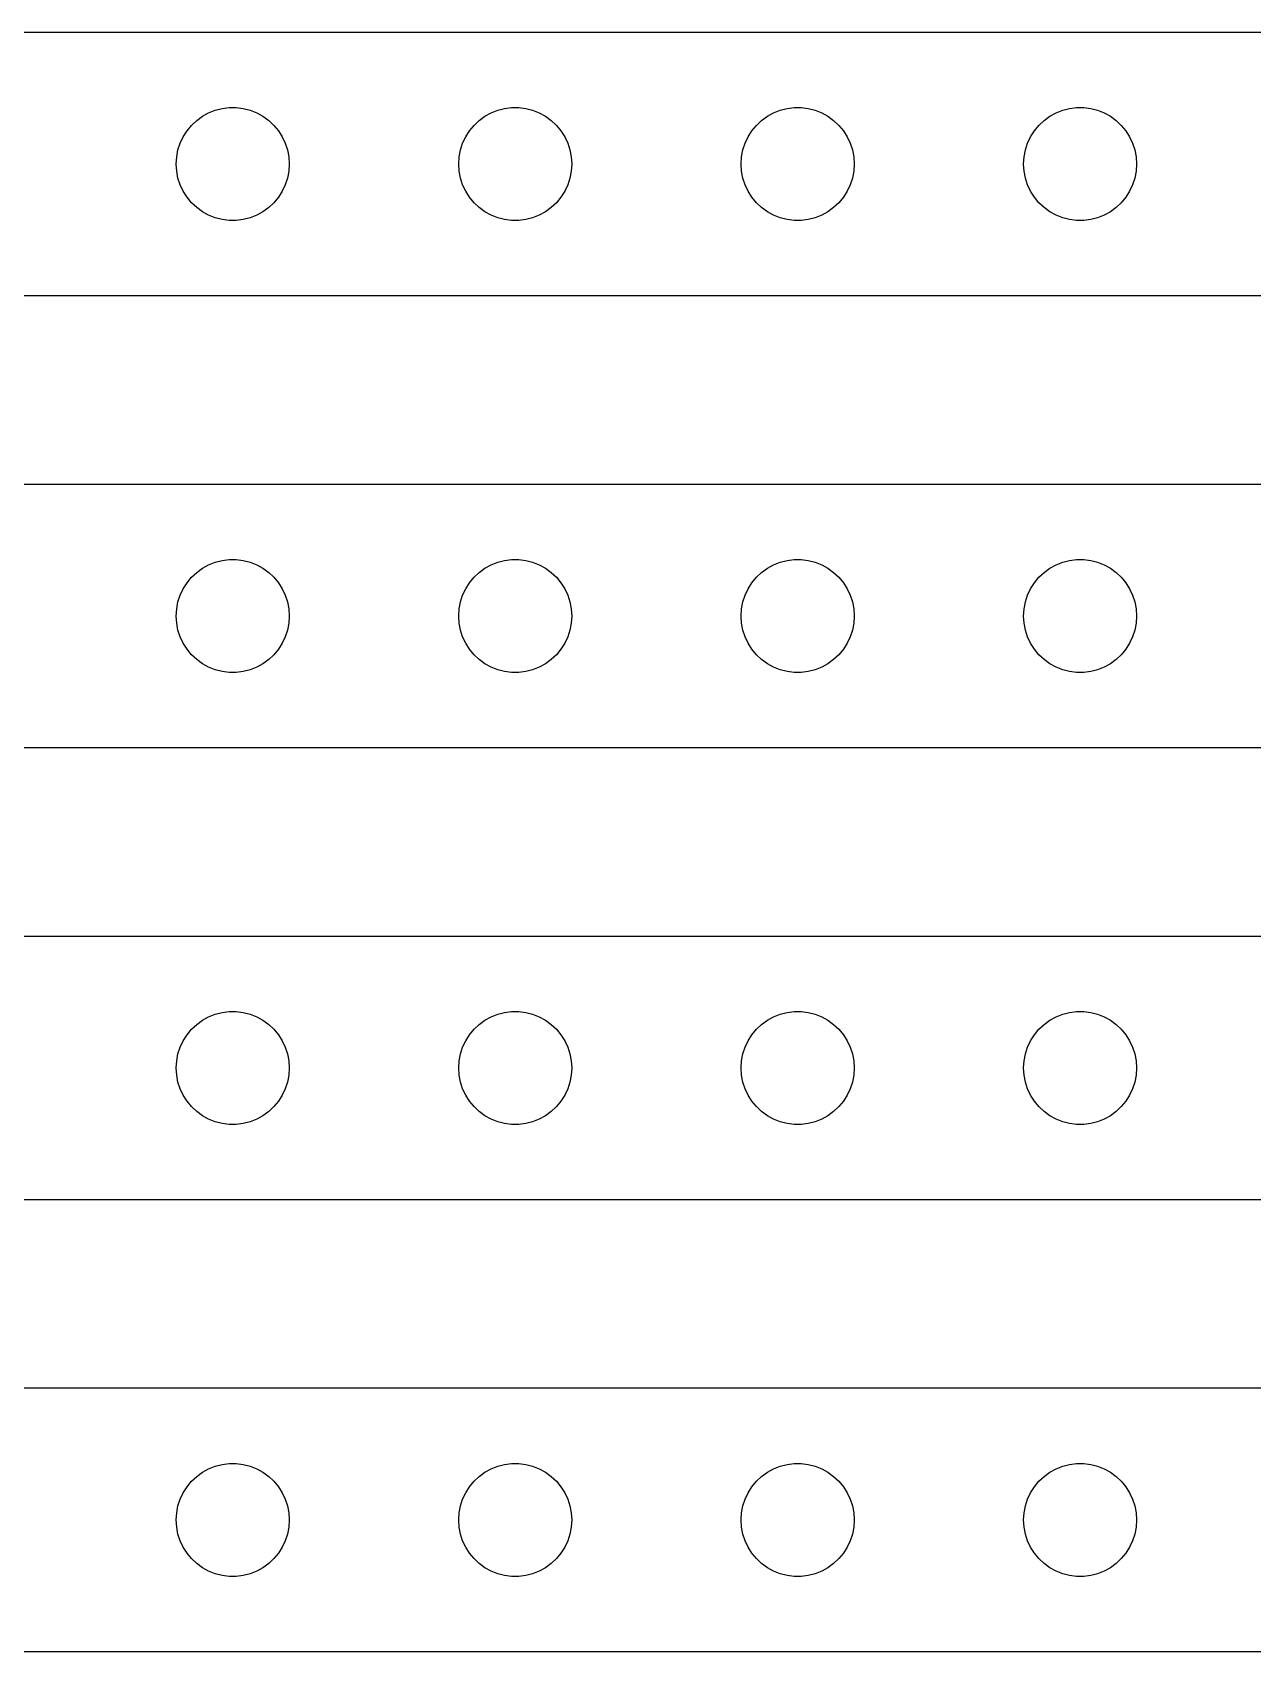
# Model space of a CAD drawing. Header units: metres. Extents: x -142 to 142, y 65 to 151.
# Drawn here: x -70.6 to -5.8, y 65 to 151 of the extents above; entities that cross this region are included whole.
import ezdxf

# ---------------------------------------------------------------- set-up
doc = ezdxf.new("R2010")
doc.units = ezdxf.units.M

msp = doc.modelspace()

# ---------------------------------------------------------------- linework, layer by layer
for p, q in [((137.314, 150.99), (-137.314, 150.99)), ((-62.1869, 146.054), (-61.9123, 146.312)), ((-61.9123, 146.312), (-61.6075, 146.533)), ((-61.6075, 146.533), (-61.2773, 146.714)), ((-61.2773, 146.714), (-60.927, 146.853)), ((-60.927, 146.853), (-60.5621, 146.947)), ((-60.5621, 146.947), (-60.1884, 146.994)), ((-60.1884, 146.994), (-59.8116, 146.994)), ((-59.8116, 146.994), (-59.4379, 146.947)), ((-59.4379, 146.947), (-59.0729, 146.853)), ((-59.0729, 146.853), (-58.7227, 146.714)), ((-58.7227, 146.714), (-58.3925, 146.533)), ((-58.3925, 146.533), (-58.0877, 146.312)), ((-58.0877, 146.312), (-57.8131, 146.054)), ((-47.1869, 146.054), (-46.9123, 146.312)), ((-46.9123, 146.312), (-46.6075, 146.533)), ((-46.6075, 146.533), (-46.2773, 146.714)), ((-46.2773, 146.714), (-45.927, 146.853)), ((-45.927, 146.853), (-45.5621, 146.947)), ((-45.5621, 146.947), (-45.1884, 146.994)), ((-45.1884, 146.994), (-44.8116, 146.994)), ((-44.8116, 146.994), (-44.4379, 146.947)), ((-44.4379, 146.947), (-44.0729, 146.853)), ((-44.0729, 146.853), (-43.7227, 146.714)), ((-43.7227, 146.714), (-43.3925, 146.533)), ((-43.3925, 146.533), (-43.0877, 146.312)), ((-43.0877, 146.312), (-42.8131, 146.054)), ((-32.1869, 146.054), (-31.9123, 146.312)), ((-31.9123, 146.312), (-31.6075, 146.533)), ((-31.6075, 146.533), (-31.2773, 146.714)), ((-31.2773, 146.714), (-30.927, 146.853)), ((-30.927, 146.853), (-30.5621, 146.947)), ((-30.5621, 146.947), (-30.1884, 146.994)), ((-30.1884, 146.994), (-29.8116, 146.994)), ((-29.8116, 146.994), (-29.4379, 146.947)), ((-29.4379, 146.947), (-29.0729, 146.853)), ((-29.0729, 146.853), (-28.7227, 146.714)), ((-28.7227, 146.714), (-28.3925, 146.533)), ((-28.3925, 146.533), (-28.0877, 146.312)), ((-28.0877, 146.312), (-27.8131, 146.054)), ((-17.1869, 146.054), (-16.9123, 146.312)), ((-16.9123, 146.312), (-16.6075, 146.533)), ((-16.6075, 146.533), (-16.2773, 146.714)), ((-16.2773, 146.714), (-15.927, 146.853)), ((-15.927, 146.853), (-15.5621, 146.947)), ((-15.5621, 146.947), (-15.1884, 146.994)), ((-15.1884, 146.994), (-14.8116, 146.994)), ((-14.8116, 146.994), (-14.4379, 146.947)), ((-14.4379, 146.947), (-14.0729, 146.853)), ((-14.0729, 146.853), (-13.7227, 146.714)), ((-13.7227, 146.714), (-13.3925, 146.533)), ((-13.3925, 146.533), (-13.0877, 146.312)), ((-13.0877, 146.312), (-12.8131, 146.054)), ((-62.7893, 145.104), (-62.6289, 145.445)), ((-62.6289, 145.445), (-62.427, 145.763)), ((-62.427, 145.763), (-62.1869, 146.054)), ((-57.8131, 146.054), (-57.5729, 145.763)), ((-57.5729, 145.763), (-57.3711, 145.445)), ((-57.3711, 145.445), (-57.2107, 145.104)), ((-47.7893, 145.104), (-47.6289, 145.445)), ((-47.6289, 145.445), (-47.427, 145.763)), ((-47.427, 145.763), (-47.1869, 146.054)), ((-42.8131, 146.054), (-42.5729, 145.763)), ((-42.5729, 145.763), (-42.3711, 145.445)), ((-42.3711, 145.445), (-42.2107, 145.104)), ((-32.7893, 145.104), (-32.6289, 145.445)), ((-32.6289, 145.445), (-32.427, 145.763)), ((-32.427, 145.763), (-32.1869, 146.054)), ((-27.8131, 146.054), (-27.5729, 145.763)), ((-27.5729, 145.763), (-27.3711, 145.445)), ((-27.3711, 145.445), (-27.2107, 145.104)), ((-17.7893, 145.104), (-17.6289, 145.445)), ((-17.6289, 145.445), (-17.427, 145.763)), ((-17.427, 145.763), (-17.1869, 146.054)), ((-12.8131, 146.054), (-12.5729, 145.763)), ((-12.5729, 145.763), (-12.3711, 145.445)), ((-12.3711, 145.445), (-12.2107, 145.104)), ((-62.9763, 144.376), (-62.9057, 144.746)), ((-62.9057, 144.746), (-62.7893, 145.104)), ((-57.2107, 145.104), (-57.0942, 144.746)), ((-57.0942, 144.746), (-57.0237, 144.376)), ((-47.9763, 144.376), (-47.9057, 144.746)), ((-47.9057, 144.746), (-47.7893, 145.104)), ((-42.2107, 145.104), (-42.0942, 144.746)), ((-42.0942, 144.746), (-42.0237, 144.376)), ((-32.9763, 144.376), (-32.9057, 144.746)), ((-32.9057, 144.746), (-32.7893, 145.104)), ((-27.2107, 145.104), (-27.0942, 144.746)), ((-27.0942, 144.746), (-27.0237, 144.376)), ((-17.9763, 144.376), (-17.9057, 144.746)), ((-17.9057, 144.746), (-17.7893, 145.104)), ((-12.2107, 145.104), (-12.0942, 144.746)), ((-12.0942, 144.746), (-12.0237, 144.376)), ((-63, 144), (-62.9763, 144.376)), ((-62.9763, 143.624), (-63, 144)), ((-62.9057, 143.254), (-62.9763, 143.624)), ((-57.0237, 143.624), (-57.0942, 143.254)), ((-57.0237, 144.376), (-57, 144)), ((-57, 144), (-57.0237, 143.624)), ((-48, 144), (-47.9763, 144.376)), ((-47.9763, 143.624), (-48, 144)), ((-47.9057, 143.254), (-47.9763, 143.624)), ((-42.0237, 143.624), (-42.0942, 143.254)), ((-42.0237, 144.376), (-42, 144)), ((-42, 144), (-42.0237, 143.624)), ((-33, 144), (-32.9763, 144.376)), ((-32.9763, 143.624), (-33, 144)), ((-32.9057, 143.254), (-32.9763, 143.624)), ((-27.0237, 143.624), (-27.0942, 143.254)), ((-27.0237, 144.376), (-27, 144)), ((-27, 144), (-27.0237, 143.624)), ((-18, 144), (-17.9763, 144.376)), ((-17.9763, 143.624), (-18, 144)), ((-17.9057, 143.254), (-17.9763, 143.624)), ((-12.0237, 143.624), (-12.0942, 143.254)), ((-12.0237, 144.376), (-12, 144)), ((-12, 144), (-12.0237, 143.624)), ((-62.7893, 142.896), (-62.9057, 143.254)), ((-62.6289, 142.555), (-62.7893, 142.896)), ((-57.2107, 142.896), (-57.3711, 142.555)), ((-57.0942, 143.254), (-57.2107, 142.896)), ((-47.7893, 142.896), (-47.9057, 143.254)), ((-47.6289, 142.555), (-47.7893, 142.896)), ((-42.2107, 142.896), (-42.3711, 142.555)), ((-42.0942, 143.254), (-42.2107, 142.896)), ((-32.7893, 142.896), (-32.9057, 143.254)), ((-32.6289, 142.555), (-32.7893, 142.896)), ((-27.2107, 142.896), (-27.3711, 142.555)), ((-27.0942, 143.254), (-27.2107, 142.896)), ((-17.7893, 142.896), (-17.9057, 143.254)), ((-17.6289, 142.555), (-17.7893, 142.896)), ((-12.2107, 142.896), (-12.3711, 142.555)), ((-12.0942, 143.254), (-12.2107, 142.896)), ((-62.427, 142.237), (-62.6289, 142.555)), ((-62.1869, 141.946), (-62.427, 142.237)), ((-61.9123, 141.688), (-62.1869, 141.946)), ((-57.8131, 141.946), (-58.0877, 141.688)), ((-57.5729, 142.237), (-57.8131, 141.946)), ((-57.3711, 142.555), (-57.5729, 142.237)), ((-47.427, 142.237), (-47.6289, 142.555)), ((-47.1869, 141.946), (-47.427, 142.237)), ((-46.9123, 141.688), (-47.1869, 141.946)), ((-42.8131, 141.946), (-43.0877, 141.688)), ((-42.5729, 142.237), (-42.8131, 141.946)), ((-42.3711, 142.555), (-42.5729, 142.237)), ((-32.427, 142.237), (-32.6289, 142.555)), ((-32.1869, 141.946), (-32.427, 142.237)), ((-31.9123, 141.688), (-32.1869, 141.946)), ((-27.8131, 141.946), (-28.0877, 141.688)), ((-27.5729, 142.237), (-27.8131, 141.946)), ((-27.3711, 142.555), (-27.5729, 142.237)), ((-17.427, 142.237), (-17.6289, 142.555)), ((-17.1869, 141.946), (-17.427, 142.237)), ((-16.9123, 141.688), (-17.1869, 141.946)), ((-12.8131, 141.946), (-13.0877, 141.688)), ((-12.5729, 142.237), (-12.8131, 141.946)), ((-12.3711, 142.555), (-12.5729, 142.237)), ((-61.6075, 141.467), (-61.9123, 141.688)), ((-61.2773, 141.286), (-61.6075, 141.467)), ((-60.927, 141.147), (-61.2773, 141.286)), ((-60.5621, 141.053), (-60.927, 141.147)), ((-60.1884, 141.006), (-60.5621, 141.053)), ((-59.4379, 141.053), (-59.8116, 141.006)), ((-59.0729, 141.147), (-59.4379, 141.053)), ((-58.7227, 141.286), (-59.0729, 141.147)), ((-58.3925, 141.467), (-58.7227, 141.286)), ((-58.0877, 141.688), (-58.3925, 141.467)), ((-46.6075, 141.467), (-46.9123, 141.688)), ((-46.2773, 141.286), (-46.6075, 141.467)), ((-45.927, 141.147), (-46.2773, 141.286)), ((-45.5621, 141.053), (-45.927, 141.147)), ((-45.1884, 141.006), (-45.5621, 141.053)), ((-44.4379, 141.053), (-44.8116, 141.006)), ((-44.0729, 141.147), (-44.4379, 141.053)), ((-43.7227, 141.286), (-44.0729, 141.147)), ((-43.3925, 141.467), (-43.7227, 141.286)), ((-43.0877, 141.688), (-43.3925, 141.467)), ((-31.6075, 141.467), (-31.9123, 141.688)), ((-31.2773, 141.286), (-31.6075, 141.467)), ((-30.927, 141.147), (-31.2773, 141.286)), ((-30.5621, 141.053), (-30.927, 141.147)), ((-30.1884, 141.006), (-30.5621, 141.053)), ((-29.4379, 141.053), (-29.8116, 141.006)), ((-29.0729, 141.147), (-29.4379, 141.053)), ((-28.7227, 141.286), (-29.0729, 141.147)), ((-28.3925, 141.467), (-28.7227, 141.286)), ((-28.0877, 141.688), (-28.3925, 141.467)), ((-16.6075, 141.467), (-16.9123, 141.688)), ((-16.2773, 141.286), (-16.6075, 141.467)), ((-15.927, 141.147), (-16.2773, 141.286)), ((-15.5621, 141.053), (-15.927, 141.147)), ((-15.1884, 141.006), (-15.5621, 141.053)), ((-14.4379, 141.053), (-14.8116, 141.006)), ((-14.0729, 141.147), (-14.4379, 141.053)), ((-13.7227, 141.286), (-14.0729, 141.147)), ((-13.3925, 141.467), (-13.7227, 141.286)), ((-13.0877, 141.688), (-13.3925, 141.467)), ((-59.8116, 141.006), (-60.1884, 141.006)), ((-44.8116, 141.006), (-45.1884, 141.006)), ((-29.8116, 141.006), (-30.1884, 141.006)), ((-14.8116, 141.006), (-15.1884, 141.006)), ((-137.314, 137.01), (137.314, 137.01)), ((137.314, 126.99), (-137.314, 126.99)), ((-60.5621, 122.947), (-60.1884, 122.994)), ((-60.1884, 122.994), (-59.8116, 122.994)), ((-59.8116, 122.994), (-59.4379, 122.947)), ((-45.5621, 122.947), (-45.1884, 122.994)), ((-45.1884, 122.994), (-44.8116, 122.994)), ((-44.8116, 122.994), (-44.4379, 122.947)), ((-30.5621, 122.947), (-30.1884, 122.994)), ((-30.1884, 122.994), (-29.8116, 122.994)), ((-29.8116, 122.994), (-29.4379, 122.947)), ((-15.5621, 122.947), (-15.1884, 122.994)), ((-15.1884, 122.994), (-14.8116, 122.994)), ((-14.8116, 122.994), (-14.4379, 122.947)), ((-62.1869, 122.054), (-61.9123, 122.312)), ((-61.9123, 122.312), (-61.6075, 122.533)), ((-61.6075, 122.533), (-61.2773, 122.714)), ((-61.2773, 122.714), (-60.927, 122.853)), ((-60.927, 122.853), (-60.5621, 122.947)), ((-59.4379, 122.947), (-59.0729, 122.853)), ((-59.0729, 122.853), (-58.7227, 122.714)), ((-58.7227, 122.714), (-58.3925, 122.533)), ((-58.3925, 122.533), (-58.0877, 122.312)), ((-58.0877, 122.312), (-57.8131, 122.054)), ((-47.1869, 122.054), (-46.9123, 122.312)), ((-46.9123, 122.312), (-46.6075, 122.533)), ((-46.6075, 122.533), (-46.2773, 122.714)), ((-46.2773, 122.714), (-45.927, 122.853)), ((-45.927, 122.853), (-45.5621, 122.947)), ((-44.4379, 122.947), (-44.0729, 122.853)), ((-44.0729, 122.853), (-43.7227, 122.714)), ((-43.7227, 122.714), (-43.3925, 122.533)), ((-43.3925, 122.533), (-43.0877, 122.312)), ((-43.0877, 122.312), (-42.8131, 122.054)), ((-32.1869, 122.054), (-31.9123, 122.312)), ((-31.9123, 122.312), (-31.6075, 122.533)), ((-31.6075, 122.533), (-31.2773, 122.714)), ((-31.2773, 122.714), (-30.927, 122.853)), ((-30.927, 122.853), (-30.5621, 122.947)), ((-29.4379, 122.947), (-29.0729, 122.853)), ((-29.0729, 122.853), (-28.7227, 122.714)), ((-28.7227, 122.714), (-28.3925, 122.533)), ((-28.3925, 122.533), (-28.0877, 122.312)), ((-28.0877, 122.312), (-27.8131, 122.054)), ((-17.1869, 122.054), (-16.9123, 122.312)), ((-16.9123, 122.312), (-16.6075, 122.533)), ((-16.6075, 122.533), (-16.2773, 122.714)), ((-16.2773, 122.714), (-15.927, 122.853)), ((-15.927, 122.853), (-15.5621, 122.947)), ((-14.4379, 122.947), (-14.0729, 122.853)), ((-14.0729, 122.853), (-13.7227, 122.714)), ((-13.7227, 122.714), (-13.3925, 122.533)), ((-13.3925, 122.533), (-13.0877, 122.312)), ((-13.0877, 122.312), (-12.8131, 122.054)), ((-62.7893, 121.104), (-62.6289, 121.445)), ((-62.6289, 121.445), (-62.427, 121.763)), ((-62.427, 121.763), (-62.1869, 122.054)), ((-57.8131, 122.054), (-57.5729, 121.763)), ((-57.5729, 121.763), (-57.3711, 121.445)), ((-57.3711, 121.445), (-57.2107, 121.104)), ((-47.7893, 121.104), (-47.6289, 121.445)), ((-47.6289, 121.445), (-47.427, 121.763)), ((-47.427, 121.763), (-47.1869, 122.054)), ((-42.8131, 122.054), (-42.5729, 121.763)), ((-42.5729, 121.763), (-42.3711, 121.445)), ((-42.3711, 121.445), (-42.2107, 121.104)), ((-32.7893, 121.104), (-32.6289, 121.445)), ((-32.6289, 121.445), (-32.427, 121.763)), ((-32.427, 121.763), (-32.1869, 122.054)), ((-27.8131, 122.054), (-27.5729, 121.763)), ((-27.5729, 121.763), (-27.3711, 121.445)), ((-27.3711, 121.445), (-27.2107, 121.104)), ((-17.7893, 121.104), (-17.6289, 121.445)), ((-17.6289, 121.445), (-17.427, 121.763)), ((-17.427, 121.763), (-17.1869, 122.054)), ((-12.8131, 122.054), (-12.5729, 121.763)), ((-12.5729, 121.763), (-12.3711, 121.445)), ((-12.3711, 121.445), (-12.2107, 121.104)), ((-63, 120), (-62.9763, 120.376)), ((-62.9763, 120.376), (-62.9057, 120.746)), ((-62.9057, 120.746), (-62.7893, 121.104)), ((-57.2107, 121.104), (-57.0942, 120.746)), ((-57.0942, 120.746), (-57.0237, 120.376)), ((-57.0237, 120.376), (-57, 120)), ((-48, 120), (-47.9763, 120.376)), ((-47.9763, 120.376), (-47.9057, 120.746)), ((-47.9057, 120.746), (-47.7893, 121.104)), ((-42.2107, 121.104), (-42.0942, 120.746)), ((-42.0942, 120.746), (-42.0237, 120.376)), ((-42.0237, 120.376), (-42, 120)), ((-33, 120), (-32.9763, 120.376)), ((-32.9763, 120.376), (-32.9057, 120.746)), ((-32.9057, 120.746), (-32.7893, 121.104)), ((-27.2107, 121.104), (-27.0942, 120.746)), ((-27.0942, 120.746), (-27.0237, 120.376)), ((-27.0237, 120.376), (-27, 120)), ((-18, 120), (-17.9763, 120.376)), ((-17.9763, 120.376), (-17.9057, 120.746)), ((-17.9057, 120.746), (-17.7893, 121.104)), ((-12.2107, 121.104), (-12.0942, 120.746)), ((-12.0942, 120.746), (-12.0237, 120.376)), ((-12.0237, 120.376), (-12, 120)), ((-62.9763, 119.624), (-63, 120)), ((-62.9057, 119.254), (-62.9763, 119.624)), ((-57.0237, 119.624), (-57.0942, 119.254)), ((-57, 120), (-57.0237, 119.624)), ((-47.9763, 119.624), (-48, 120)), ((-47.9057, 119.254), (-47.9763, 119.624)), ((-42.0237, 119.624), (-42.0942, 119.254)), ((-42, 120), (-42.0237, 119.624)), ((-32.9763, 119.624), (-33, 120)), ((-32.9057, 119.254), (-32.9763, 119.624)), ((-27.0237, 119.624), (-27.0942, 119.254)), ((-27, 120), (-27.0237, 119.624)), ((-17.9763, 119.624), (-18, 120)), ((-17.9057, 119.254), (-17.9763, 119.624)), ((-12.0237, 119.624), (-12.0942, 119.254)), ((-12, 120), (-12.0237, 119.624)), ((-62.7893, 118.896), (-62.9057, 119.254)), ((-62.6289, 118.555), (-62.7893, 118.896)), ((-57.2107, 118.896), (-57.3711, 118.555)), ((-57.0942, 119.254), (-57.2107, 118.896)), ((-47.7893, 118.896), (-47.9057, 119.254)), ((-47.6289, 118.555), (-47.7893, 118.896)), ((-42.2107, 118.896), (-42.3711, 118.555)), ((-42.0942, 119.254), (-42.2107, 118.896)), ((-32.7893, 118.896), (-32.9057, 119.254)), ((-32.6289, 118.555), (-32.7893, 118.896)), ((-27.2107, 118.896), (-27.3711, 118.555)), ((-27.0942, 119.254), (-27.2107, 118.896)), ((-17.7893, 118.896), (-17.9057, 119.254)), ((-17.6289, 118.555), (-17.7893, 118.896)), ((-12.2107, 118.896), (-12.3711, 118.555)), ((-12.0942, 119.254), (-12.2107, 118.896)), ((-62.427, 118.237), (-62.6289, 118.555)), ((-62.1869, 117.946), (-62.427, 118.237)), ((-61.9123, 117.688), (-62.1869, 117.946)), ((-57.8131, 117.946), (-58.0877, 117.688)), ((-57.5729, 118.237), (-57.8131, 117.946)), ((-57.3711, 118.555), (-57.5729, 118.237)), ((-47.427, 118.237), (-47.6289, 118.555)), ((-47.1869, 117.946), (-47.427, 118.237)), ((-46.9123, 117.688), (-47.1869, 117.946)), ((-42.8131, 117.946), (-43.0877, 117.688)), ((-42.5729, 118.237), (-42.8131, 117.946)), ((-42.3711, 118.555), (-42.5729, 118.237)), ((-32.427, 118.237), (-32.6289, 118.555)), ((-32.1869, 117.946), (-32.427, 118.237)), ((-31.9123, 117.688), (-32.1869, 117.946)), ((-27.8131, 117.946), (-28.0877, 117.688)), ((-27.5729, 118.237), (-27.8131, 117.946)), ((-27.3711, 118.555), (-27.5729, 118.237)), ((-17.427, 118.237), (-17.6289, 118.555)), ((-17.1869, 117.946), (-17.427, 118.237)), ((-16.9123, 117.688), (-17.1869, 117.946)), ((-12.8131, 117.946), (-13.0877, 117.688)), ((-12.5729, 118.237), (-12.8131, 117.946)), ((-12.3711, 118.555), (-12.5729, 118.237)), ((-61.6075, 117.467), (-61.9123, 117.688)), ((-61.2773, 117.286), (-61.6075, 117.467)), ((-60.927, 117.147), (-61.2773, 117.286)), ((-60.5621, 117.053), (-60.927, 117.147)), ((-60.1884, 117.006), (-60.5621, 117.053)), ((-59.8116, 117.006), (-60.1884, 117.006)), ((-59.4379, 117.053), (-59.8116, 117.006)), ((-59.0729, 117.147), (-59.4379, 117.053)), ((-58.7227, 117.286), (-59.0729, 117.147)), ((-58.3925, 117.467), (-58.7227, 117.286)), ((-58.0877, 117.688), (-58.3925, 117.467)), ((-46.6075, 117.467), (-46.9123, 117.688)), ((-46.2773, 117.286), (-46.6075, 117.467)), ((-45.927, 117.147), (-46.2773, 117.286)), ((-45.5621, 117.053), (-45.927, 117.147)), ((-45.1884, 117.006), (-45.5621, 117.053)), ((-44.8116, 117.006), (-45.1884, 117.006)), ((-44.4379, 117.053), (-44.8116, 117.006)), ((-44.0729, 117.147), (-44.4379, 117.053)), ((-43.7227, 117.286), (-44.0729, 117.147)), ((-43.3925, 117.467), (-43.7227, 117.286)), ((-43.0877, 117.688), (-43.3925, 117.467)), ((-31.6075, 117.467), (-31.9123, 117.688)), ((-31.2773, 117.286), (-31.6075, 117.467)), ((-30.927, 117.147), (-31.2773, 117.286)), ((-30.5621, 117.053), (-30.927, 117.147)), ((-30.1884, 117.006), (-30.5621, 117.053)), ((-29.8116, 117.006), (-30.1884, 117.006)), ((-29.4379, 117.053), (-29.8116, 117.006)), ((-29.0729, 117.147), (-29.4379, 117.053)), ((-28.7227, 117.286), (-29.0729, 117.147)), ((-28.3925, 117.467), (-28.7227, 117.286)), ((-28.0877, 117.688), (-28.3925, 117.467)), ((-16.6075, 117.467), (-16.9123, 117.688)), ((-16.2773, 117.286), (-16.6075, 117.467)), ((-15.927, 117.147), (-16.2773, 117.286)), ((-15.5621, 117.053), (-15.927, 117.147)), ((-15.1884, 117.006), (-15.5621, 117.053)), ((-14.8116, 117.006), (-15.1884, 117.006)), ((-14.4379, 117.053), (-14.8116, 117.006)), ((-14.0729, 117.147), (-14.4379, 117.053)), ((-13.7227, 117.286), (-14.0729, 117.147)), ((-13.3925, 117.467), (-13.7227, 117.286)), ((-13.0877, 117.688), (-13.3925, 117.467)), ((-137.314, 113.01), (137.314, 113.01)), ((137.314, 102.99), (-137.314, 102.99)), ((-60.927, 98.8532), (-60.5621, 98.9469)), ((-60.5621, 98.9469), (-60.1884, 98.9941)), ((-60.1884, 98.9941), (-59.8116, 98.9941)), ((-59.8116, 98.9941), (-59.4379, 98.9469)), ((-59.4379, 98.9469), (-59.0729, 98.8532)), ((-45.927, 98.8532), (-45.5621, 98.9469)), ((-45.5621, 98.9469), (-45.1884, 98.9941)), ((-45.1884, 98.9941), (-44.8116, 98.9941)), ((-44.8116, 98.9941), (-44.4379, 98.9469)), ((-44.4379, 98.9469), (-44.0729, 98.8532)), ((-30.927, 98.8532), (-30.5621, 98.9469)), ((-30.5621, 98.9469), (-30.1884, 98.9941)), ((-30.1884, 98.9941), (-29.8116, 98.9941)), ((-29.8116, 98.9941), (-29.4379, 98.9469)), ((-29.4379, 98.9469), (-29.0729, 98.8532)), ((-15.927, 98.8532), (-15.5621, 98.9469)), ((-15.5621, 98.9469), (-15.1884, 98.9941)), ((-15.1884, 98.9941), (-14.8116, 98.9941)), ((-14.8116, 98.9941), (-14.4379, 98.9469)), ((-14.4379, 98.9469), (-14.0729, 98.8532)), ((-62.427, 97.7634), (-62.1869, 98.0536)), ((-62.1869, 98.0536), (-61.9123, 98.3115)), ((-61.9123, 98.3115), (-61.6075, 98.533)), ((-61.6075, 98.533), (-61.2773, 98.7145)), ((-61.2773, 98.7145), (-60.927, 98.8532)), ((-59.0729, 98.8532), (-58.7227, 98.7145)), ((-58.7227, 98.7145), (-58.3925, 98.533)), ((-58.3925, 98.533), (-58.0877, 98.3115)), ((-58.0877, 98.3115), (-57.8131, 98.0536)), ((-57.8131, 98.0536), (-57.5729, 97.7634)), ((-47.427, 97.7634), (-47.1869, 98.0536)), ((-47.1869, 98.0536), (-46.9123, 98.3115)), ((-46.9123, 98.3115), (-46.6075, 98.533)), ((-46.6075, 98.533), (-46.2773, 98.7145)), ((-46.2773, 98.7145), (-45.927, 98.8532)), ((-44.0729, 98.8532), (-43.7227, 98.7145)), ((-43.7227, 98.7145), (-43.3925, 98.533)), ((-43.3925, 98.533), (-43.0877, 98.3115)), ((-43.0877, 98.3115), (-42.8131, 98.0536)), ((-42.8131, 98.0536), (-42.5729, 97.7634)), ((-32.427, 97.7634), (-32.1869, 98.0536)), ((-32.1869, 98.0536), (-31.9123, 98.3115)), ((-31.9123, 98.3115), (-31.6075, 98.533)), ((-31.6075, 98.533), (-31.2773, 98.7145)), ((-31.2773, 98.7145), (-30.927, 98.8532)), ((-29.0729, 98.8532), (-28.7227, 98.7145)), ((-28.7227, 98.7145), (-28.3925, 98.533)), ((-28.3925, 98.533), (-28.0877, 98.3115)), ((-28.0877, 98.3115), (-27.8131, 98.0536)), ((-27.8131, 98.0536), (-27.5729, 97.7634)), ((-17.427, 97.7634), (-17.1869, 98.0536)), ((-17.1869, 98.0536), (-16.9123, 98.3115)), ((-16.9123, 98.3115), (-16.6075, 98.533)), ((-16.6075, 98.533), (-16.2773, 98.7145)), ((-16.2773, 98.7145), (-15.927, 98.8532)), ((-14.0729, 98.8532), (-13.7227, 98.7145)), ((-13.7227, 98.7145), (-13.3925, 98.533)), ((-13.3925, 98.533), (-13.0877, 98.3115)), ((-13.0877, 98.3115), (-12.8131, 98.0536)), ((-12.8131, 98.0536), (-12.5729, 97.7634)), ((-62.7893, 97.1044), (-62.6289, 97.4453)), ((-62.6289, 97.4453), (-62.427, 97.7634)), ((-57.5729, 97.7634), (-57.3711, 97.4453)), ((-57.3711, 97.4453), (-57.2107, 97.1044)), ((-47.7893, 97.1044), (-47.6289, 97.4453)), ((-47.6289, 97.4453), (-47.427, 97.7634)), ((-42.5729, 97.7634), (-42.3711, 97.4453)), ((-42.3711, 97.4453), (-42.2107, 97.1044)), ((-32.7893, 97.1044), (-32.6289, 97.4453)), ((-32.6289, 97.4453), (-32.427, 97.7634)), ((-27.5729, 97.7634), (-27.3711, 97.4453)), ((-27.3711, 97.4453), (-27.2107, 97.1044)), ((-17.7893, 97.1044), (-17.6289, 97.4453)), ((-17.6289, 97.4453), (-17.427, 97.7634)), ((-12.5729, 97.7634), (-12.3711, 97.4453)), ((-12.3711, 97.4453), (-12.2107, 97.1044)), ((-63, 96), (-62.9763, 96.376)), ((-62.9763, 96.376), (-62.9057, 96.7461)), ((-62.9057, 96.7461), (-62.7893, 97.1044)), ((-57.2107, 97.1044), (-57.0942, 96.7461)), ((-57.0942, 96.7461), (-57.0237, 96.376)), ((-57.0237, 96.376), (-57, 96)), ((-48, 96), (-47.9763, 96.376)), ((-47.9763, 96.376), (-47.9057, 96.7461)), ((-47.9057, 96.7461), (-47.7893, 97.1044)), ((-42.2107, 97.1044), (-42.0942, 96.7461)), ((-42.0942, 96.7461), (-42.0237, 96.376)), ((-42.0237, 96.376), (-42, 96)), ((-33, 96), (-32.9763, 96.376)), ((-32.9763, 96.376), (-32.9057, 96.7461)), ((-32.9057, 96.7461), (-32.7893, 97.1044)), ((-27.2107, 97.1044), (-27.0942, 96.7461)), ((-27.0942, 96.7461), (-27.0237, 96.376)), ((-27.0237, 96.376), (-27, 96)), ((-18, 96), (-17.9763, 96.376)), ((-17.9763, 96.376), (-17.9057, 96.7461)), ((-17.9057, 96.7461), (-17.7893, 97.1044)), ((-12.2107, 97.1044), (-12.0942, 96.7461)), ((-12.0942, 96.7461), (-12.0237, 96.376)), ((-12.0237, 96.376), (-12, 96)), ((-62.9763, 95.624), (-63, 96)), ((-62.9057, 95.2539), (-62.9763, 95.624)), ((-57.0237, 95.624), (-57.0942, 95.2539)), ((-57, 96), (-57.0237, 95.624)), ((-47.9763, 95.624), (-48, 96)), ((-47.9057, 95.2539), (-47.9763, 95.624)), ((-42.0237, 95.624), (-42.0942, 95.2539)), ((-42, 96), (-42.0237, 95.624)), ((-32.9763, 95.624), (-33, 96)), ((-32.9057, 95.2539), (-32.9763, 95.624)), ((-27.0237, 95.624), (-27.0942, 95.2539)), ((-27, 96), (-27.0237, 95.624)), ((-17.9763, 95.624), (-18, 96)), ((-17.9057, 95.2539), (-17.9763, 95.624)), ((-12.0237, 95.624), (-12.0942, 95.2539)), ((-12, 96), (-12.0237, 95.624)), ((-62.7893, 94.8956), (-62.9057, 95.2539)), ((-62.6289, 94.5547), (-62.7893, 94.8956)), ((-57.2107, 94.8956), (-57.3711, 94.5547)), ((-57.0942, 95.2539), (-57.2107, 94.8956)), ((-47.7893, 94.8956), (-47.9057, 95.2539)), ((-47.6289, 94.5547), (-47.7893, 94.8956)), ((-42.2107, 94.8956), (-42.3711, 94.5547)), ((-42.0942, 95.2539), (-42.2107, 94.8956)), ((-32.7893, 94.8956), (-32.9057, 95.2539)), ((-32.6289, 94.5547), (-32.7893, 94.8956)), ((-27.2107, 94.8956), (-27.3711, 94.5547)), ((-27.0942, 95.2539), (-27.2107, 94.8956)), ((-17.7893, 94.8956), (-17.9057, 95.2539)), ((-17.6289, 94.5547), (-17.7893, 94.8956)), ((-12.2107, 94.8956), (-12.3711, 94.5547)), ((-12.0942, 95.2539), (-12.2107, 94.8956)), ((-62.427, 94.2366), (-62.6289, 94.5547)), ((-62.1869, 93.9464), (-62.427, 94.2366)), ((-61.9123, 93.6885), (-62.1869, 93.9464)), ((-57.8131, 93.9464), (-58.0877, 93.6885)), ((-57.5729, 94.2366), (-57.8131, 93.9464)), ((-57.3711, 94.5547), (-57.5729, 94.2366)), ((-47.427, 94.2366), (-47.6289, 94.5547)), ((-47.1869, 93.9464), (-47.427, 94.2366)), ((-46.9123, 93.6885), (-47.1869, 93.9464)), ((-42.8131, 93.9464), (-43.0877, 93.6885)), ((-42.5729, 94.2366), (-42.8131, 93.9464)), ((-42.3711, 94.5547), (-42.5729, 94.2366)), ((-32.427, 94.2366), (-32.6289, 94.5547)), ((-32.1869, 93.9464), (-32.427, 94.2366)), ((-31.9123, 93.6885), (-32.1869, 93.9464)), ((-27.8131, 93.9464), (-28.0877, 93.6885)), ((-27.5729, 94.2366), (-27.8131, 93.9464)), ((-27.3711, 94.5547), (-27.5729, 94.2366)), ((-17.427, 94.2366), (-17.6289, 94.5547)), ((-17.1869, 93.9464), (-17.427, 94.2366)), ((-16.9123, 93.6885), (-17.1869, 93.9464)), ((-12.8131, 93.9464), (-13.0877, 93.6885)), ((-12.5729, 94.2366), (-12.8131, 93.9464)), ((-12.3711, 94.5547), (-12.5729, 94.2366)), ((-61.6075, 93.467), (-61.9123, 93.6885)), ((-61.2773, 93.2855), (-61.6075, 93.467)), ((-60.927, 93.1468), (-61.2773, 93.2855)), ((-60.5621, 93.0531), (-60.927, 93.1468)), ((-60.1884, 93.0059), (-60.5621, 93.0531)), ((-59.8116, 93.0059), (-60.1884, 93.0059)), ((-59.4379, 93.0531), (-59.8116, 93.0059)), ((-59.0729, 93.1468), (-59.4379, 93.0531)), ((-58.7227, 93.2855), (-59.0729, 93.1468)), ((-58.3925, 93.467), (-58.7227, 93.2855)), ((-58.0877, 93.6885), (-58.3925, 93.467)), ((-46.6075, 93.467), (-46.9123, 93.6885)), ((-46.2773, 93.2855), (-46.6075, 93.467)), ((-45.927, 93.1468), (-46.2773, 93.2855)), ((-45.5621, 93.0531), (-45.927, 93.1468)), ((-45.1884, 93.0059), (-45.5621, 93.0531)), ((-44.8116, 93.0059), (-45.1884, 93.0059)), ((-44.4379, 93.0531), (-44.8116, 93.0059)), ((-44.0729, 93.1468), (-44.4379, 93.0531)), ((-43.7227, 93.2855), (-44.0729, 93.1468)), ((-43.3925, 93.467), (-43.7227, 93.2855)), ((-43.0877, 93.6885), (-43.3925, 93.467)), ((-31.6075, 93.467), (-31.9123, 93.6885)), ((-31.2773, 93.2855), (-31.6075, 93.467)), ((-30.927, 93.1468), (-31.2773, 93.2855)), ((-30.5621, 93.0531), (-30.927, 93.1468)), ((-30.1884, 93.0059), (-30.5621, 93.0531)), ((-29.8116, 93.0059), (-30.1884, 93.0059)), ((-29.4379, 93.0531), (-29.8116, 93.0059)), ((-29.0729, 93.1468), (-29.4379, 93.0531)), ((-28.7227, 93.2855), (-29.0729, 93.1468)), ((-28.3925, 93.467), (-28.7227, 93.2855)), ((-28.0877, 93.6885), (-28.3925, 93.467)), ((-16.6075, 93.467), (-16.9123, 93.6885)), ((-16.2773, 93.2855), (-16.6075, 93.467)), ((-15.927, 93.1468), (-16.2773, 93.2855)), ((-15.5621, 93.0531), (-15.927, 93.1468)), ((-15.1884, 93.0059), (-15.5621, 93.0531)), ((-14.8116, 93.0059), (-15.1884, 93.0059)), ((-14.4379, 93.0531), (-14.8116, 93.0059)), ((-14.0729, 93.1468), (-14.4379, 93.0531)), ((-13.7227, 93.2855), (-14.0729, 93.1468)), ((-13.3925, 93.467), (-13.7227, 93.2855)), ((-13.0877, 93.6885), (-13.3925, 93.467)), ((-137.314, 89.0099), (137.314, 89.0099)), ((137.314, 78.9901), (-137.314, 78.9901)), ((-61.2773, 74.7145), (-60.927, 74.8532)), ((-60.927, 74.8532), (-60.5621, 74.9469)), ((-60.5621, 74.9469), (-60.1884, 74.9941)), ((-60.1884, 74.9941), (-59.8116, 74.9941)), ((-59.8116, 74.9941), (-59.4379, 74.9469)), ((-59.4379, 74.9469), (-59.0729, 74.8532)), ((-59.0729, 74.8532), (-58.7227, 74.7145)), ((-46.2773, 74.7145), (-45.927, 74.8532)), ((-45.927, 74.8532), (-45.5621, 74.9469)), ((-45.5621, 74.9469), (-45.1884, 74.9941)), ((-45.1884, 74.9941), (-44.8116, 74.9941)), ((-44.8116, 74.9941), (-44.4379, 74.9469)), ((-44.4379, 74.9469), (-44.0729, 74.8532)), ((-44.0729, 74.8532), (-43.7227, 74.7145)), ((-31.2773, 74.7145), (-30.927, 74.8532)), ((-30.927, 74.8532), (-30.5621, 74.9469)), ((-30.5621, 74.9469), (-30.1884, 74.9941)), ((-30.1884, 74.9941), (-29.8116, 74.9941)), ((-29.8116, 74.9941), (-29.4379, 74.9469)), ((-29.4379, 74.9469), (-29.0729, 74.8532)), ((-29.0729, 74.8532), (-28.7227, 74.7145)), ((-16.2773, 74.7145), (-15.927, 74.8532)), ((-15.927, 74.8532), (-15.5621, 74.9469)), ((-15.5621, 74.9469), (-15.1884, 74.9941)), ((-15.1884, 74.9941), (-14.8116, 74.9941)), ((-14.8116, 74.9941), (-14.4379, 74.9469)), ((-14.4379, 74.9469), (-14.0729, 74.8532)), ((-14.0729, 74.8532), (-13.7227, 74.7145)), ((-62.427, 73.7634), (-62.1869, 74.0536)), ((-62.1869, 74.0536), (-61.9123, 74.3115)), ((-61.9123, 74.3115), (-61.6075, 74.533)), ((-61.6075, 74.533), (-61.2773, 74.7145)), ((-58.7227, 74.7145), (-58.3925, 74.533)), ((-58.3925, 74.533), (-58.0877, 74.3115)), ((-58.0877, 74.3115), (-57.8131, 74.0536)), ((-57.8131, 74.0536), (-57.5729, 73.7634)), ((-47.427, 73.7634), (-47.1869, 74.0536)), ((-47.1869, 74.0536), (-46.9123, 74.3115)), ((-46.9123, 74.3115), (-46.6075, 74.533)), ((-46.6075, 74.533), (-46.2773, 74.7145)), ((-43.7227, 74.7145), (-43.3925, 74.533)), ((-43.3925, 74.533), (-43.0877, 74.3115)), ((-43.0877, 74.3115), (-42.8131, 74.0536)), ((-42.8131, 74.0536), (-42.5729, 73.7634)), ((-32.427, 73.7634), (-32.1869, 74.0536)), ((-32.1869, 74.0536), (-31.9123, 74.3115)), ((-31.9123, 74.3115), (-31.6075, 74.533)), ((-31.6075, 74.533), (-31.2773, 74.7145)), ((-28.7227, 74.7145), (-28.3925, 74.533)), ((-28.3925, 74.533), (-28.0877, 74.3115)), ((-28.0877, 74.3115), (-27.8131, 74.0536)), ((-27.8131, 74.0536), (-27.5729, 73.7634)), ((-17.427, 73.7634), (-17.1869, 74.0536)), ((-17.1869, 74.0536), (-16.9123, 74.3115)), ((-16.9123, 74.3115), (-16.6075, 74.533)), ((-16.6075, 74.533), (-16.2773, 74.7145)), ((-13.7227, 74.7145), (-13.3925, 74.533)), ((-13.3925, 74.533), (-13.0877, 74.3115)), ((-13.0877, 74.3115), (-12.8131, 74.0536)), ((-12.8131, 74.0536), (-12.5729, 73.7634)), ((-62.9057, 72.7461), (-62.7893, 73.1044)), ((-62.7893, 73.1044), (-62.6289, 73.4453)), ((-62.6289, 73.4453), (-62.427, 73.7634)), ((-57.5729, 73.7634), (-57.3711, 73.4453)), ((-57.3711, 73.4453), (-57.2107, 73.1044)), ((-57.2107, 73.1044), (-57.0942, 72.7461)), ((-47.9057, 72.7461), (-47.7893, 73.1044)), ((-47.7893, 73.1044), (-47.6289, 73.4453)), ((-47.6289, 73.4453), (-47.427, 73.7634)), ((-42.5729, 73.7634), (-42.3711, 73.4453)), ((-42.3711, 73.4453), (-42.2107, 73.1044)), ((-42.2107, 73.1044), (-42.0942, 72.7461)), ((-32.9057, 72.7461), (-32.7893, 73.1044)), ((-32.7893, 73.1044), (-32.6289, 73.4453)), ((-32.6289, 73.4453), (-32.427, 73.7634)), ((-27.5729, 73.7634), (-27.3711, 73.4453)), ((-27.3711, 73.4453), (-27.2107, 73.1044)), ((-27.2107, 73.1044), (-27.0942, 72.7461)), ((-17.9057, 72.7461), (-17.7893, 73.1044)), ((-17.7893, 73.1044), (-17.6289, 73.4453)), ((-17.6289, 73.4453), (-17.427, 73.7634)), ((-12.5729, 73.7634), (-12.3711, 73.4453)), ((-12.3711, 73.4453), (-12.2107, 73.1044)), ((-12.2107, 73.1044), (-12.0942, 72.7461)), ((-63, 72), (-62.9763, 72.376)), ((-62.9763, 72.376), (-62.9057, 72.7461)), ((-57.0942, 72.7461), (-57.0237, 72.376)), ((-57.0237, 72.376), (-57, 72)), ((-48, 72), (-47.9763, 72.376)), ((-47.9763, 72.376), (-47.9057, 72.7461)), ((-42.0942, 72.7461), (-42.0237, 72.376)), ((-42.0237, 72.376), (-42, 72)), ((-33, 72), (-32.9763, 72.376)), ((-32.9763, 72.376), (-32.9057, 72.7461)), ((-27.0942, 72.7461), (-27.0237, 72.376)), ((-27.0237, 72.376), (-27, 72)), ((-18, 72), (-17.9763, 72.376)), ((-17.9763, 72.376), (-17.9057, 72.7461)), ((-12.0942, 72.7461), (-12.0237, 72.376)), ((-12.0237, 72.376), (-12, 72)), ((-62.9763, 71.624), (-63, 72)), ((-62.9057, 71.2539), (-62.9763, 71.624)), ((-57.0237, 71.624), (-57.0942, 71.2539)), ((-57, 72), (-57.0237, 71.624)), ((-47.9763, 71.624), (-48, 72)), ((-47.9057, 71.2539), (-47.9763, 71.624)), ((-42.0237, 71.624), (-42.0942, 71.2539)), ((-42, 72), (-42.0237, 71.624)), ((-32.9763, 71.624), (-33, 72)), ((-32.9057, 71.2539), (-32.9763, 71.624)), ((-27.0237, 71.624), (-27.0942, 71.2539)), ((-27, 72), (-27.0237, 71.624)), ((-17.9763, 71.624), (-18, 72)), ((-17.9057, 71.2539), (-17.9763, 71.624)), ((-12.0237, 71.624), (-12.0942, 71.2539)), ((-12, 72), (-12.0237, 71.624)), ((-62.7893, 70.8956), (-62.9057, 71.2539)), ((-62.6289, 70.5547), (-62.7893, 70.8956)), ((-62.427, 70.2366), (-62.6289, 70.5547)), ((-57.3711, 70.5547), (-57.5729, 70.2366)), ((-57.2107, 70.8956), (-57.3711, 70.5547)), ((-57.0942, 71.2539), (-57.2107, 70.8956)), ((-47.7893, 70.8956), (-47.9057, 71.2539)), ((-47.6289, 70.5547), (-47.7893, 70.8956)), ((-47.427, 70.2366), (-47.6289, 70.5547)), ((-42.3711, 70.5547), (-42.5729, 70.2366)), ((-42.2107, 70.8956), (-42.3711, 70.5547)), ((-42.0942, 71.2539), (-42.2107, 70.8956)), ((-32.7893, 70.8956), (-32.9057, 71.2539)), ((-32.6289, 70.5547), (-32.7893, 70.8956)), ((-32.427, 70.2366), (-32.6289, 70.5547)), ((-27.3711, 70.5547), (-27.5729, 70.2366)), ((-27.2107, 70.8956), (-27.3711, 70.5547)), ((-27.0942, 71.2539), (-27.2107, 70.8956)), ((-17.7893, 70.8956), (-17.9057, 71.2539)), ((-17.6289, 70.5547), (-17.7893, 70.8956)), ((-17.427, 70.2366), (-17.6289, 70.5547)), ((-12.3711, 70.5547), (-12.5729, 70.2366)), ((-12.2107, 70.8956), (-12.3711, 70.5547)), ((-12.0942, 71.2539), (-12.2107, 70.8956)), ((-62.1869, 69.9464), (-62.427, 70.2366)), ((-61.9123, 69.6885), (-62.1869, 69.9464)), ((-61.6075, 69.467), (-61.9123, 69.6885)), ((-58.0877, 69.6885), (-58.3925, 69.467)), ((-57.8131, 69.9464), (-58.0877, 69.6885)), ((-57.5729, 70.2366), (-57.8131, 69.9464)), ((-47.1869, 69.9464), (-47.427, 70.2366)), ((-46.9123, 69.6885), (-47.1869, 69.9464)), ((-46.6075, 69.467), (-46.9123, 69.6885)), ((-43.0877, 69.6885), (-43.3925, 69.467)), ((-42.8131, 69.9464), (-43.0877, 69.6885)), ((-42.5729, 70.2366), (-42.8131, 69.9464)), ((-32.1869, 69.9464), (-32.427, 70.2366)), ((-31.9123, 69.6885), (-32.1869, 69.9464)), ((-31.6075, 69.467), (-31.9123, 69.6885)), ((-28.0877, 69.6885), (-28.3925, 69.467)), ((-27.8131, 69.9464), (-28.0877, 69.6885)), ((-27.5729, 70.2366), (-27.8131, 69.9464)), ((-17.1869, 69.9464), (-17.427, 70.2366)), ((-16.9123, 69.6885), (-17.1869, 69.9464)), ((-16.6075, 69.467), (-16.9123, 69.6885)), ((-13.0877, 69.6885), (-13.3925, 69.467)), ((-12.8131, 69.9464), (-13.0877, 69.6885)), ((-12.5729, 70.2366), (-12.8131, 69.9464)), ((-61.2773, 69.2855), (-61.6075, 69.467)), ((-60.927, 69.1468), (-61.2773, 69.2855)), ((-60.5621, 69.0531), (-60.927, 69.1468)), ((-60.1884, 69.0059), (-60.5621, 69.0531)), ((-59.8116, 69.0059), (-60.1884, 69.0059)), ((-59.4379, 69.0531), (-59.8116, 69.0059)), ((-59.0729, 69.1468), (-59.4379, 69.0531)), ((-58.7227, 69.2855), (-59.0729, 69.1468)), ((-58.3925, 69.467), (-58.7227, 69.2855)), ((-46.2773, 69.2855), (-46.6075, 69.467)), ((-45.927, 69.1468), (-46.2773, 69.2855)), ((-45.5621, 69.0531), (-45.927, 69.1468)), ((-45.1884, 69.0059), (-45.5621, 69.0531)), ((-44.8116, 69.0059), (-45.1884, 69.0059)), ((-44.4379, 69.0531), (-44.8116, 69.0059)), ((-44.0729, 69.1468), (-44.4379, 69.0531)), ((-43.7227, 69.2855), (-44.0729, 69.1468)), ((-43.3925, 69.467), (-43.7227, 69.2855)), ((-31.2773, 69.2855), (-31.6075, 69.467)), ((-30.927, 69.1468), (-31.2773, 69.2855)), ((-30.5621, 69.0531), (-30.927, 69.1468)), ((-30.1884, 69.0059), (-30.5621, 69.0531)), ((-29.8116, 69.0059), (-30.1884, 69.0059)), ((-29.4379, 69.0531), (-29.8116, 69.0059)), ((-29.0729, 69.1468), (-29.4379, 69.0531)), ((-28.7227, 69.2855), (-29.0729, 69.1468)), ((-28.3925, 69.467), (-28.7227, 69.2855)), ((-16.2773, 69.2855), (-16.6075, 69.467)), ((-15.927, 69.1468), (-16.2773, 69.2855)), ((-15.5621, 69.0531), (-15.927, 69.1468)), ((-15.1884, 69.0059), (-15.5621, 69.0531)), ((-14.8116, 69.0059), (-15.1884, 69.0059)), ((-14.4379, 69.0531), (-14.8116, 69.0059)), ((-14.0729, 69.1468), (-14.4379, 69.0531)), ((-13.7227, 69.2855), (-14.0729, 69.1468)), ((-13.3925, 69.467), (-13.7227, 69.2855)), ((-137.314, 65.0099), (137.314, 65.0099))]:
    msp.add_line(p, q)

doc.saveas('drawing.dxf')
